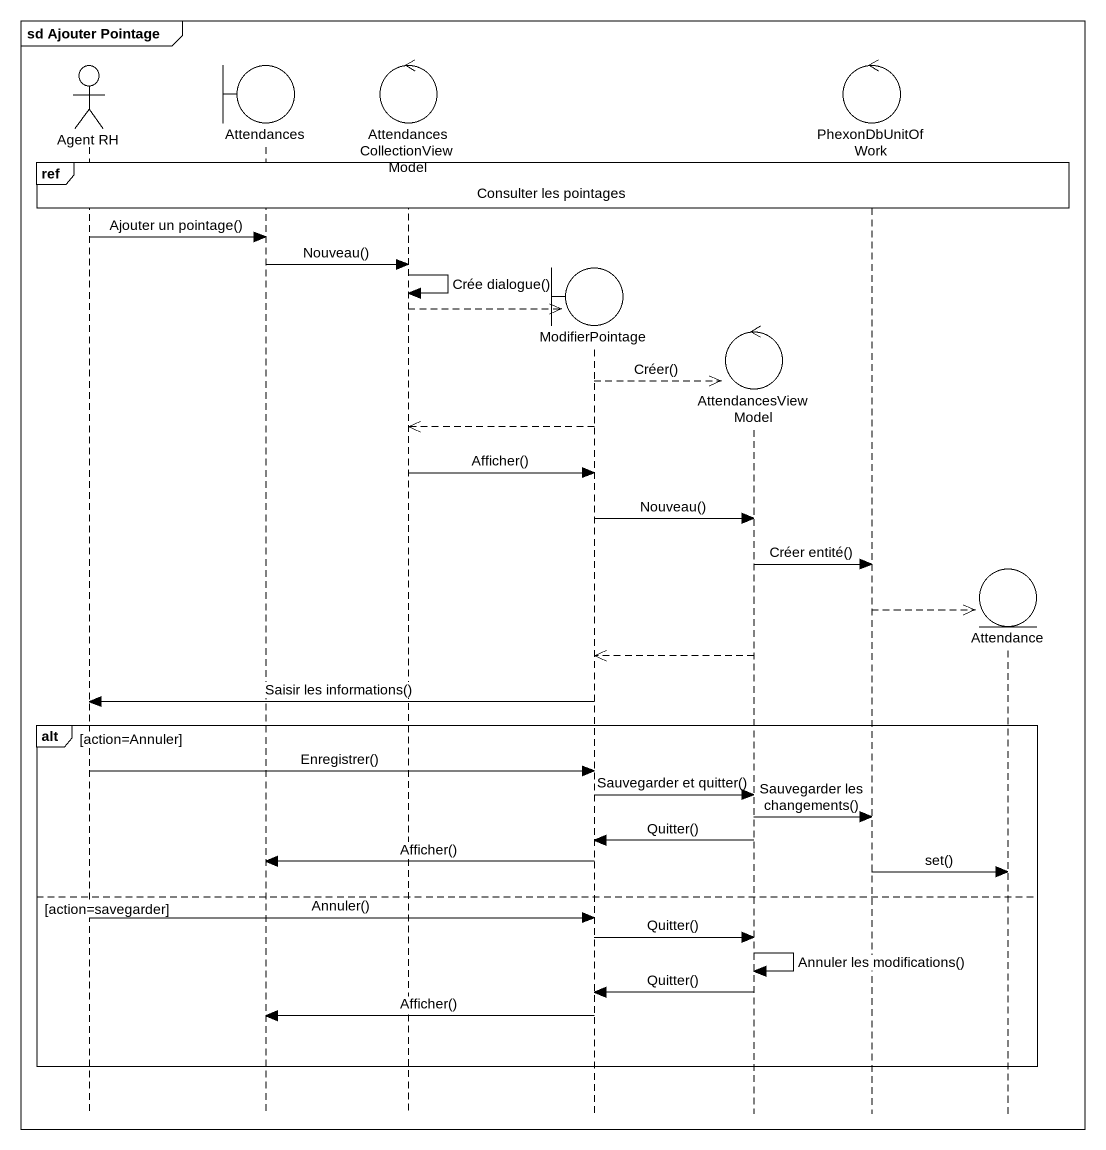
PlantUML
@startuml
mainframe sd Ajouter Pointage
hide footbox
actor "Agent RH" as Agent_RH
boundary Attendances
control "AttendancesCollectionViewModel" as AttendancesCollectionViewMod
boundary ModifierPointage
control AttendancesViewModel
control PhexonDbUnitOfWork
entity Attendance

ref over Agent_RH, Attendances, AttendancesCollectionViewMod, ModifierPointage, AttendancesViewModel, PhexonDbUnitOfWork, Attendance : Consulter les pointages
Agent_RH -> Attendances : Ajouter un pointage()
Attendances -> AttendancesCollectionViewMod : Nouveau()
AttendancesCollectionViewMod -> AttendancesCollectionViewMod : Crée dialogue()
AttendancesCollectionViewMod -->> ModifierPointage **
ModifierPointage -->> AttendancesViewModel ** : Créer()
ModifierPointage -->> AttendancesCollectionViewMod
AttendancesCollectionViewMod -> ModifierPointage : Afficher()
ModifierPointage -> AttendancesViewModel : Nouveau()
AttendancesViewModel -> PhexonDbUnitOfWork : Créer entité()
PhexonDbUnitOfWork -->> Attendance **
AttendancesViewModel -->> ModifierPointage
ModifierPointage -> Agent_RH : Saisir les informations()
alt action=Annuler
  Agent_RH -> ModifierPointage : Enregistrer()
  ModifierPointage -> AttendancesViewModel : Sauvegarder et quitter()
  AttendancesViewModel -> PhexonDbUnitOfWork : Sauvegarder les changements()
  AttendancesViewModel -> ModifierPointage : Quitter()
  ModifierPointage -> Attendances : Afficher()
  PhexonDbUnitOfWork -> Attendance : set()
else action=savegarder
  Agent_RH -> ModifierPointage : Annuler()
  ModifierPointage -> AttendancesViewModel : Quitter()
  AttendancesViewModel -> AttendancesViewModel : Annuler les modifications()
  AttendancesViewModel -> ModifierPointage : Quitter()
  ModifierPointage -> Attendances : Afficher()
end
@enduml
